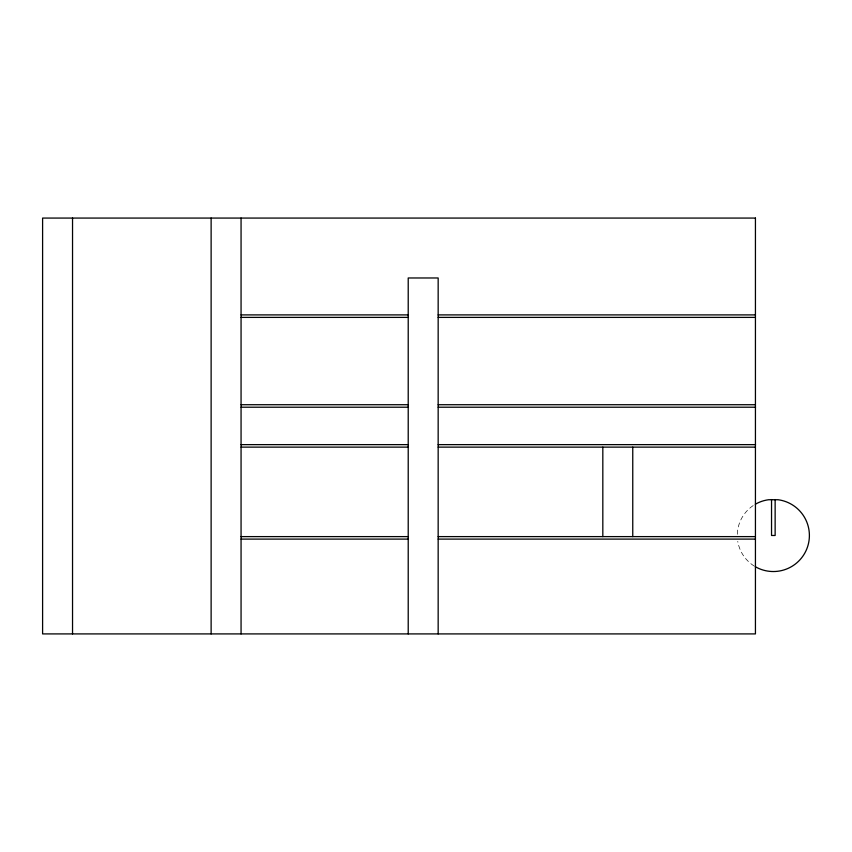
<?xml version="1.0" encoding="UTF-8"?>
<svg xmlns="http://www.w3.org/2000/svg" width="852" height="852" viewBox="0 0 852 852"><rect width="100%" height="100%" fill="white"/><g stroke="black" fill="none" stroke-linecap="round" stroke-linejoin="round"><path stroke-width="0.64" stroke-dasharray="4.26 3.19" d="M754.297 566.101A36.061 36.061 0 0 1 737.757 541.35M737.299 534.3A36.061 36.061 0 0 1 754.297 504.853"/><path stroke-width="1.28" d="M241.063 314.899L408.214 314.899M438.162 314.899L755.436 314.899M241.063 317.391L408.214 317.391M438.162 317.391L755.436 317.391M241.063 404.721L408.214 404.721M438.162 404.721L755.436 404.721M241.063 407.213L408.214 407.213M438.162 407.213L755.522 407.213M241.063 444.637L408.214 444.637M438.162 444.637L755.522 444.637M241.063 447.13L408.214 447.13M438.162 447.13L755.436 447.13M241.063 536.611L408.214 536.611M438.162 536.611L755.436 536.611M241.063 539.103L408.214 539.103M438.162 539.103L755.436 539.103M775.139 499.538L775.139 535.482L771.539 535.482L771.539 499.538M632.759 447.13L632.759 536.611M602.822 447.13L602.822 536.611M438.162 633.909L438.162 277.976L408.214 277.976L408.214 633.909M241.063 218.069L241.063 633.909M211.126 218.069L211.126 633.909M72.537 218.069L72.537 633.909M755.309 566.708A36.061 36.061 0 0 0 807.483 547.069A36.061 36.061 0 0 0 778.046 499.73L768.632 499.73A36.061 36.061 0 0 0 755.309 504.246M755.436 218.069L42.6 218.069L42.6 633.909L755.436 633.909L755.436 218.069"/></g></svg>
